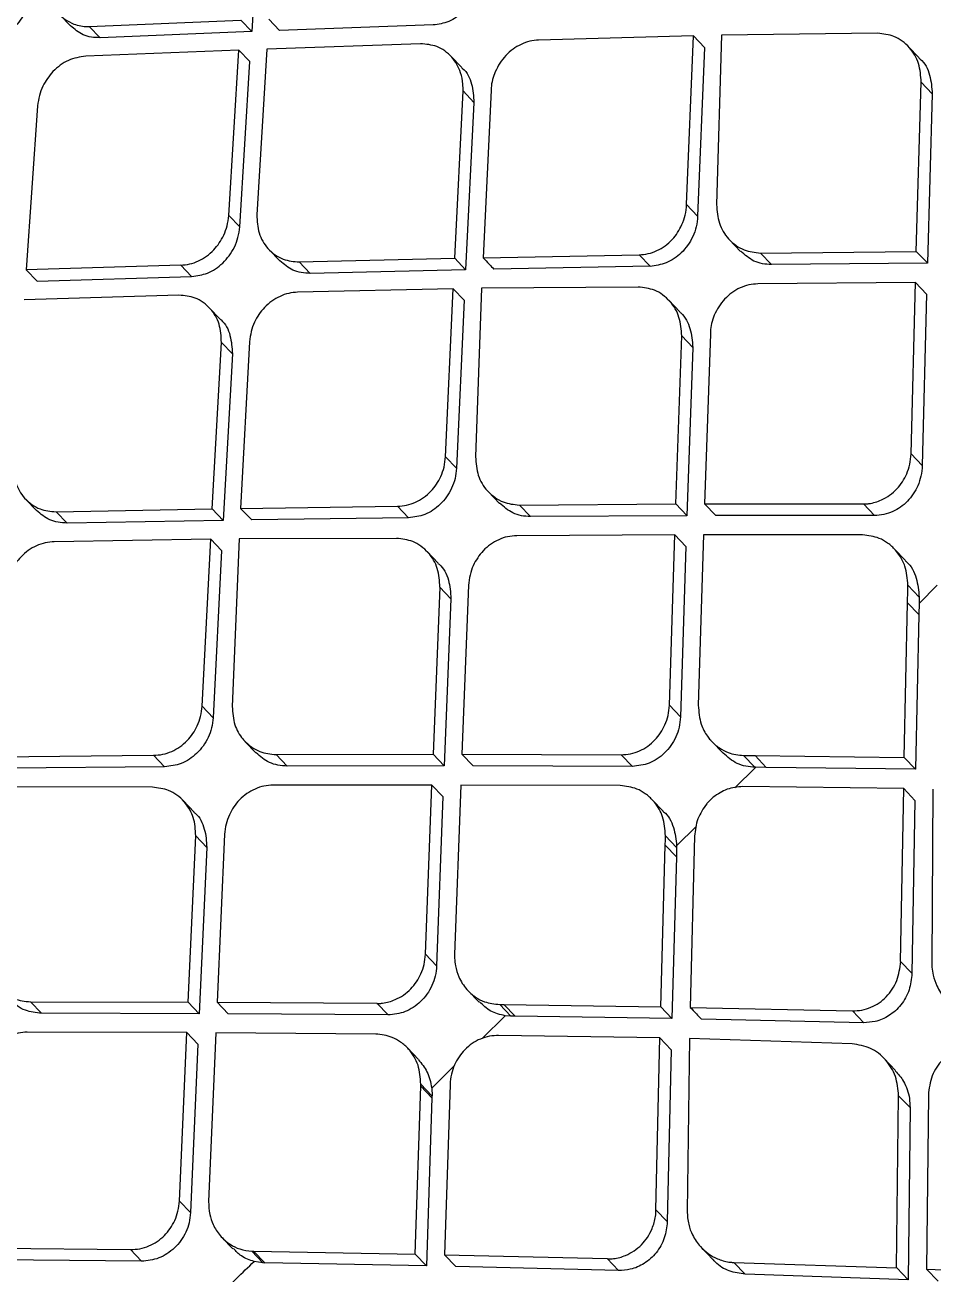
# Model space of a CAD drawing. Extents: x 832 to 912, y 781 to 934.
# Drawn here: x 900.823 to 901.753, y 810.072 to 811.352 of the extents above; entities that cross this region are included whole.
import ezdxf

# ---------------------------------------------------------------- set-up
doc = ezdxf.new("R2010")
doc.units = 0
doc.header["$MEASUREMENT"] = 0
doc.layers.add('1', color=4, linetype='Continuous')

# ---------------------------------------------------------------- blocks, each defined once
blk = doc.blocks.new('2026 SOVEREIGN HL')
at = {"layer": '1', "color": 3, "linetype": 'Continuous', "lineweight": 25}
for p, q in [((69.3369, 14.4176), (69.3259, 14.2507)), ((69.1291, 14.2681), (69.1402, 14.2565)), ((69.1595, 14.2561), (69.3148, 14.2624)), ((69.3148, 14.2624), (69.3259, 14.2507)), ((69.3433, 14.2635), (69.3544, 14.2518)), ((69.1595, 14.2561), (69.1706, 14.2445)), ((69.3259, 14.2507), (69.1706, 14.2445)), ((69.5118, 14.2575), (69.3544, 14.2518)), ((69.8074, 14.2471), (69.8021, 14.0735)), ((69.9672, 14.249), (69.8074, 14.2471)), ((69.4989, 14.2382), (69.3414, 14.2328)), ((69.7785, 14.2464), (69.6199, 14.242)), ((69.7715, 14.0735), (69.7785, 14.2464)), ((69.7785, 14.2464), (69.7898, 14.2346)), ((69.7898, 14.2346), (69.7828, 14.0617)), ((70.0097, 14.2237), (69.9984, 14.2356)), ((69.3128, 14.2317), (69.1559, 14.2256)), ((69.3024, 14.0624), (69.3128, 14.2317)), ((69.3239, 14.22), (69.3128, 14.2317)), ((69.3414, 14.2328), (69.3312, 14.0632)), ((69.5411, 14.2139), (69.5299, 14.2256)), ((69.3136, 14.0507), (69.3239, 14.22)), ((70.0068, 14.0257), (70.0118, 14.1989)), ((70.0118, 14.1989), (70.0232, 14.187)), ((69.5339, 14.0186), (69.5424, 14.1899)), ((69.5424, 14.1899), (69.5536, 14.1781)), ((69.5712, 14.1907), (69.5629, 14.0192)), ((70.0232, 14.187), (70.0182, 14.0137)), ((69.1066, 14.1748), (69.095, 14.0068)), ((69.5536, 14.1781), (69.5451, 14.0068)), ((69.7715, 14.0735), (69.7828, 14.0617)), ((69.3136, 14.0507), (69.3024, 14.0624)), ((69.8154, 14.0375), (69.8268, 14.0256)), ((69.3436, 14.0276), (69.3548, 14.0159)), ((69.3747, 14.0148), (69.5339, 14.0186)), ((69.5339, 14.0186), (69.5451, 14.0068)), ((69.5629, 14.0192), (69.7228, 14.0222)), ((69.7341, 14.0104), (69.7228, 14.0222)), ((69.8472, 14.024), (70.0068, 14.0257)), ((69.8472, 14.024), (69.8585, 14.0121)), ((70.0182, 14.0138), (70.0068, 14.0257)), ((69.2532, 14.0115), (69.095, 14.0068)), ((69.095, 14.0068), (69.1061, 13.9952)), ((69.2644, 13.9999), (69.2532, 14.0115)), ((69.3859, 14.0031), (69.3747, 14.0148)), ((69.5451, 14.0068), (69.3859, 14.0031)), ((69.7341, 14.0104), (69.5741, 14.0074)), ((70.0182, 14.0137), (69.8585, 14.0122)), ((69.1061, 13.9952), (69.2644, 13.9999)), ((70.0059, 13.9939), (69.8445, 13.9924)), ((70.0014, 13.8184), (70.0059, 13.9939)), ((70.006, 13.9939), (70.0174, 13.9819)), ((69.2514, 13.9808), (69.0929, 13.9762)), ((69.5324, 13.9874), (69.373, 13.9839)), ((69.5245, 13.8154), (69.5324, 13.9874)), ((69.5324, 13.9874), (69.5436, 13.9756)), ((69.5614, 13.988), (69.5553, 13.8153)), ((69.7219, 13.9891), (69.5614, 13.988)), ((70.0174, 13.9819), (70.0129, 13.8064)), ((69.2936, 13.9563), (69.2824, 13.968)), ((69.5436, 13.9756), (69.5358, 13.8036)), ((69.7645, 13.9639), (69.7532, 13.9757)), ((69.7958, 13.9411), (69.7899, 13.7671)), ((69.2855, 13.7619), (69.2949, 13.9324)), ((69.2949, 13.9324), (69.3061, 13.9206)), ((69.3238, 13.933), (69.3146, 13.7624)), ((69.7605, 13.767), (69.7665, 13.9391)), ((69.7665, 13.9391), (69.7778, 13.9273)), ((69.7778, 13.9273), (69.7718, 13.755)), ((69.3061, 13.9206), (69.2967, 13.7502)), ((69.5245, 13.8154), (69.5358, 13.8036)), ((70.0014, 13.8184), (70.0129, 13.8064)), ((69.5684, 13.7794), (69.5797, 13.7676)), ((69.0943, 13.7719), (69.1055, 13.7602)), ((69.1255, 13.7591), (69.2855, 13.762)), ((69.2855, 13.7619), (69.2967, 13.7502)), ((69.3146, 13.7624), (69.4753, 13.7646)), ((69.3146, 13.7624), (69.3259, 13.7507)), ((69.4753, 13.7646), (69.4866, 13.7528)), ((69.6002, 13.7659), (69.7605, 13.767)), ((69.6002, 13.7659), (69.6115, 13.7541)), ((69.7718, 13.7551), (69.7605, 13.767)), ((69.7899, 13.7671), (69.9526, 13.7672)), ((69.7899, 13.7671), (69.8013, 13.7551)), ((69.964, 13.7552), (69.9526, 13.7672)), ((69.1367, 13.7473), (69.1255, 13.759)), ((69.2967, 13.7502), (69.1367, 13.7473)), ((69.4866, 13.7528), (69.3259, 13.7507)), ((69.7718, 13.755), (69.6115, 13.7541)), ((69.964, 13.7552), (69.8013, 13.7551)), ((69.7594, 13.7353), (69.5974, 13.7345)), ((69.7538, 13.5609), (69.7594, 13.7353)), ((69.7594, 13.7353), (69.7708, 13.7234)), ((69.7889, 13.7354), (69.7835, 13.5608)), ((69.9518, 13.7353), (69.7889, 13.7354)), ((69.2839, 13.7309), (69.1237, 13.7283)), ((69.2751, 13.5599), (69.2839, 13.7309)), ((69.2839, 13.7309), (69.2951, 13.7192)), ((69.313, 13.7314), (69.306, 13.5597)), ((69.4743, 13.7317), (69.313, 13.7314)), ((69.7708, 13.7234), (69.7652, 13.549)), ((69.2951, 13.7192), (69.2864, 13.5481)), ((69.5169, 13.7064), (69.5056, 13.7183)), ((69.9957, 13.7091), (69.9842, 13.7211)), ((69.9983, 13.6838), (70.0098, 13.6717)), ((70.0096, 13.6652), (70.0281, 13.6839)), ((69.5187, 13.6818), (69.5118, 13.5107)), ((69.5301, 13.67), (69.5187, 13.6818)), ((69.5482, 13.6837), (69.5413, 13.5107)), ((69.5301, 13.67), (69.5231, 13.4988)), ((69.9945, 13.5075), (69.9979, 13.6659)), ((69.9979, 13.6659), (70.0093, 13.6539)), ((70.0096, 13.6652), (70.0094, 13.6539)), ((70.0093, 13.6539), (70.006, 13.4954)), ((69.2751, 13.5599), (69.2864, 13.5481)), ((69.7538, 13.5609), (69.7652, 13.549)), ((69.319, 13.5239), (69.3303, 13.5121)), ((69.7974, 13.5236), (69.8088, 13.5117)), ((69.064, 13.5082), (69.2254, 13.5096)), ((69.2254, 13.5096), (69.2367, 13.4978)), ((69.3509, 13.5103), (69.5118, 13.5107)), ((69.3509, 13.5103), (69.3622, 13.4985)), ((69.5118, 13.5107), (69.5231, 13.4988)), ((69.5413, 13.5107), (69.7045, 13.5102)), ((69.5413, 13.5107), (69.5527, 13.4988)), ((69.7045, 13.5102), (69.7159, 13.4983)), ((69.8299, 13.5094), (69.8414, 13.4974)), ((69.8416, 13.5093), (69.9945, 13.5075)), ((69.8416, 13.5093), (69.853, 13.4973)), ((69.9945, 13.5075), (70.006, 13.4955)), ((69.2367, 13.4978), (69.0752, 13.4964)), ((69.5231, 13.4988), (69.3622, 13.4985)), ((69.7159, 13.4983), (69.5527, 13.4988)), ((69.821, 13.4762), (69.8419, 13.4971)), ((69.853, 13.4973), (69.8419, 13.4974)), ((70.006, 13.4954), (69.853, 13.4973)), ((69.5105, 13.4792), (69.3479, 13.4791)), ((69.504, 13.3059), (69.5105, 13.4792)), ((69.5105, 13.4792), (69.5219, 13.4674)), ((69.5401, 13.4792), (69.5338, 13.3056)), ((69.7035, 13.4786), (69.5401, 13.4792)), ((69.2242, 13.4769), (69.0622, 13.4773)), ((69.5219, 13.4673), (69.5153, 13.294)), ((69.7987, 13.4666), (69.7922, 13.4601)), ((69.9939, 13.4755), (69.829, 13.4776)), ((69.9907, 13.2985), (69.9939, 13.4755)), ((69.9939, 13.4755), (70.0054, 13.4634)), ((70.0239, 13.475), (70.0226, 13.2972)), ((69.2669, 13.4515), (69.2556, 13.4633)), ((69.7474, 13.4524), (69.736, 13.4644)), ((70.0054, 13.4634), (70.0024, 13.2863)), ((69.2982, 13.4288), (69.2904, 13.2567)), ((69.7613, 13.4168), (69.7816, 13.437)), ((69.2607, 13.2568), (69.2686, 13.427)), ((69.2686, 13.427), (69.2799, 13.4152)), ((69.2799, 13.4152), (69.2721, 13.245)), ((69.745, 13.2521), (69.7496, 13.4177)), ((69.7496, 13.4177), (69.761, 13.4057)), ((69.7499, 13.4272), (69.7613, 13.4152)), ((69.7613, 13.4152), (69.761, 13.4057)), ((69.7613, 13.4167), (69.7613, 13.4152)), ((69.7797, 13.4269), (69.7751, 13.2515)), ((69.761, 13.4057), (69.7565, 13.24)), ((69.504, 13.3059), (69.5153, 13.294)), ((69.9907, 13.2985), (70.0023, 13.2864)), ((69.5475, 13.2687), (69.5588, 13.2567)), ((69.0992, 13.2572), (69.2607, 13.2568)), ((69.0992, 13.2572), (69.1105, 13.2454)), ((69.2607, 13.2568), (69.272, 13.245)), ((69.2904, 13.2567), (69.4542, 13.2557)), ((69.2904, 13.2567), (69.3018, 13.2448)), ((69.4656, 13.2437), (69.4542, 13.2557)), ((69.58, 13.2544), (69.5914, 13.2424)), ((69.5844, 13.2544), (69.745, 13.2521)), ((69.5958, 13.2424), (69.5844, 13.2543)), ((69.745, 13.2521), (69.7565, 13.24)), ((69.7751, 13.2515), (69.9413, 13.248)), ((69.2721, 13.245), (69.1105, 13.2454)), ((69.4656, 13.2437), (69.3018, 13.2448)), ((69.5619, 13.2196), (69.5855, 13.2429)), ((69.5914, 13.2424), (69.5856, 13.2429)), ((69.5958, 13.2424), (69.5914, 13.2424)), ((69.7565, 13.24), (69.5958, 13.2424)), ((69.9529, 13.2358), (69.7866, 13.2394)), ((69.9413, 13.248), (69.9529, 13.2358)), ((69.2593, 13.2256), (69.096, 13.2261)), ((69.2519, 13.0532), (69.2593, 13.2256)), ((69.2593, 13.2256), (69.2707, 13.2137)), ((69.289, 13.2254), (69.2818, 13.0528)), ((69.453, 13.2242), (69.289, 13.2254)), ((69.2707, 13.2137), (69.2632, 13.0413)), ((69.7442, 13.2202), (69.5789, 13.2228)), ((69.7401, 13.0443), (69.7442, 13.2202)), ((69.7442, 13.2202), (69.7557, 13.2081)), ((69.7743, 13.2196), (69.772, 13.0429)), ((69.9412, 13.2141), (69.7743, 13.2196)), ((69.4969, 13.198), (69.4855, 13.21)), ((69.7557, 13.2081), (69.7517, 13.0321)), ((69.9856, 13.1869), (69.974, 13.199)), ((69.5103, 13.1689), (69.5334, 13.1916)), ((69.4992, 13.1729), (69.5106, 13.161)), ((69.5291, 13.1726), (69.5236, 12.9982)), ((69.4934, 12.9988), (69.4991, 13.1707)), ((69.4991, 13.1707), (69.5106, 13.1587)), ((69.5103, 13.1689), (69.5107, 13.161)), ((69.5106, 13.161), (69.5106, 13.1587)), ((69.9866, 12.9847), (69.9887, 13.161)), ((69.9887, 13.161), (70.0004, 13.1488)), ((70.0192, 13.1617), (70.0173, 12.9835)), ((69.5106, 13.1587), (69.5049, 12.9868)), ((70.0004, 13.1488), (69.9984, 12.9724)), ((69.2519, 13.0532), (69.2632, 13.0413)), ((69.7401, 13.0443), (69.7517, 13.0322)), ((69.2953, 13.016), (69.3067, 13.0041)), ((69.7866, 13.0055), (69.7982, 12.9934)), ((69.0372, 13.0052), (69.2017, 13.0034)), ((69.213, 12.9915), (69.0485, 12.9933)), ((69.2017, 13.0034), (69.213, 12.9915)), ((69.326, 13.0018), (69.3279, 13.0017)), ((69.326, 13.0018), (69.3374, 12.9898)), ((69.3279, 13.0017), (69.4934, 12.9988)), ((69.3393, 12.9898), (69.3279, 13.0017)), ((69.4934, 12.9988), (69.5049, 12.9868)), ((69.5236, 12.9982), (69.6902, 12.9942)), ((69.5236, 12.9982), (69.5351, 12.9861)), ((69.6902, 12.9942), (69.7018, 12.982)), ((69.3374, 12.9898), (69.3283, 12.9912)), ((69.3393, 12.9897), (69.3374, 12.9898)), ((69.5049, 12.9868), (69.3393, 12.9898)), ((69.7018, 12.982), (69.5351, 12.9861)), ((69.82, 12.9904), (69.9867, 12.9847)), ((69.82, 12.9904), (69.8316, 12.9782)), ((69.9984, 12.9724), (69.9867, 12.9847)), ((70.0173, 12.9835), (70.1869, 12.9764)), ((70.0173, 12.9835), (70.0291, 12.9712)), ((69.9984, 12.9724), (69.8316, 12.9782))]:
    blk.add_line(p, q, dxfattribs=at)
at = {"layer": '1', "color": 3, "linetype": 'Continuous', "lineweight": 25, "flags": 128}
blk.add_lwpolyline([(69.7496, 13.4177), (69.7497, 13.423), (69.7498, 13.4272)], dxfattribs=at)
at = {"layer": '1', "color": 3, "linetype": 'Continuous', "lineweight": 25}
for points, knots in [([(69.641, 17.6616), (69.4833, 17.5178), (69.1657, 17.2279), (68.7018, 16.8035), (68.2618, 16.4006), (67.8608, 16.0334), (67.4617, 15.6678), (67.0552, 15.2956), (66.6322, 14.9086), (66.2807, 14.5874), (65.9979, 14.3293), (65.7814, 14.1317), (65.5638, 13.9332), (65.334, 13.7237), (65.0805, 13.4927), (64.7963, 13.2339), (64.4693, 12.9363), (64.0973, 12.5978), (63.6781, 12.2164), (63.2219, 11.801), (62.7439, 11.3655), (62.4182, 11.0681), (62.2568, 10.9207)], [0, 0, 0, 0, 0.064054, 0.129032, 0.188708, 0.243101, 0.2922, 0.351151, 0.408466, 0.464244, 0.494021, 0.523341, 0.552204, 0.582375, 0.616658, 0.65509, 0.697674, 0.749316, 0.805991, 0.867686, 0.93442, 1, 1, 1, 1]), ([(66.0174, 14.2119), (66.4587, 14.6174), (67.1373, 15.2408), (68.348, 16.3776), (69.1193, 17.1068), (69.6565, 17.6146)], [0, 0, 0, 0, 0.360926, 0.55487, 1, 1, 1, 1]), ([(69.1175, 14.3025), (69.1177, 14.2962), (69.1183, 14.2837), (69.126, 14.2706), (69.1351, 14.2626), (69.1447, 14.2576), (69.1538, 14.2556), (69.159, 14.2561), (69.1595, 14.2561)], [0, 0, 0, 0, 0.249676, 0.498582, 0.627874, 0.773813, 0.975893, 1, 1, 1, 1]), ([(69.5605, 14.3088), (69.5601, 14.3051), (69.5593, 14.298), (69.5554, 14.2878), (69.55, 14.2788), (69.5413, 14.2689), (69.5284, 14.2599), (69.5172, 14.2583), (69.5118, 14.2575)], [0, 0, 0, 0, 0.142651, 0.280023, 0.412244, 0.539465, 0.778479, 1, 1, 1, 1]), ([(69.0987, 14.29), (69.0983, 14.2864), (69.0973, 14.2793), (69.0932, 14.2693), (69.0876, 14.2603), (69.0788, 14.2506), (69.0659, 14.2418), (69.0548, 14.2401), (69.0495, 14.2393)], [0, 0, 0, 0, 0.143055, 0.280821, 0.41341, 0.54088, 0.779836, 1, 1, 1, 1]), ([(69.1706, 14.2445), (69.1676, 14.2446), (69.1616, 14.2447), (69.1507, 14.2478), (69.1444, 14.2532), (69.1403, 14.2567)], [0, 0, 0, 0, 0.2640548, 0.5237637, 1, 1, 1, 1]), ([(70.0118, 14.1989), (70.0114, 14.2054), (70.0104, 14.2185), (70.002, 14.2326), (69.9926, 14.2412), (69.9819, 14.2474), (69.9729, 14.2484), (69.9672, 14.249)], [0, 0, 0, 0, 0.249153, 0.498885, 0.637674, 0.767488, 1, 1, 1, 1]), ([(69.5424, 14.1899), (69.5424, 14.1922), (69.5425, 14.1987), (69.5399, 14.2111), (69.5332, 14.223), (69.524, 14.2311), (69.5135, 14.237), (69.5047, 14.2378), (69.4989, 14.2382)], [0, 0, 0, 0, 0.092751, 0.250094, 0.49935, 0.636442, 0.765662, 1, 1, 1, 1]), ([(69.6199, 14.242), (69.6168, 14.2418), (69.6108, 14.2412), (69.6018, 14.2379), (69.5935, 14.233), (69.5836, 14.2242), (69.575, 14.2107), (69.5714, 14.198), (69.5712, 14.1915), (69.5712, 14.1907)], [0, 0, 0, 0, 0.124116, 0.24893, 0.374715, 0.501599, 0.750748, 0.968856, 1, 1, 1, 1]), ([(69.1559, 14.2256), (69.1498, 14.2246), (69.1407, 14.2232), (69.1296, 14.2165), (69.1201, 14.2082), (69.1127, 14.1974), (69.108, 14.1851), (69.1071, 14.1783), (69.1066, 14.1748)], [0, 0, 0, 0, 0.247184, 0.373124, 0.500367, 0.730924, 0.860723, 1, 1, 1, 1]), ([(70.0095, 14.2235), (70.01, 14.2232), (70.0154, 14.2192), (70.0216, 14.2064), (70.0227, 14.1934), (70.0232, 14.187)], [0, 0, 0, 0, 0.0435382, 0.5225656, 1, 1, 1, 1]), ([(69.5409, 14.2137), (69.5413, 14.2134), (69.5465, 14.2097), (69.5523, 14.1972), (69.5532, 14.1845), (69.5536, 14.1781)], [0, 0, 0, 0, 0.035343, 0.518, 1, 1, 1, 1]), ([(69.7228, 14.0222), (69.7259, 14.0224), (69.7321, 14.0229), (69.7412, 14.0262), (69.7496, 14.0311), (69.759, 14.0394), (69.7661, 14.0504), (69.7705, 14.0629), (69.7712, 14.0699), (69.7715, 14.0735)], [0, 0, 0, 0, 0.125919, 0.251187, 0.376198, 0.501379, 0.731001, 0.860631, 1, 1, 1, 1]), ([(69.8021, 14.0735), (69.8026, 14.0671), (69.8036, 14.0541), (69.8122, 14.04), (69.8217, 14.0316), (69.8325, 14.0255), (69.8414, 14.0246), (69.8472, 14.024)], [0, 0, 0, 0, 0.248943, 0.498669, 0.639149, 0.769589, 1, 1, 1, 1]), ([(69.2532, 14.0115), (69.2563, 14.0118), (69.2624, 14.0124), (69.2714, 14.0156), (69.2798, 14.0205), (69.2893, 14.0288), (69.2966, 14.0396), (69.3012, 14.0519), (69.302, 14.0588), (69.3024, 14.0624)], [0, 0, 0, 0, 0.125597, 0.2508, 0.375891, 0.501162, 0.730513, 0.860302, 1, 1, 1, 1]), ([(69.3312, 14.0632), (69.3315, 14.0568), (69.3321, 14.044), (69.3403, 14.0302), (69.3496, 14.022), (69.3601, 14.0161), (69.369, 14.0153), (69.3747, 14.0148)], [0, 0, 0, 0, 0.249124, 0.498658, 0.63832, 0.768512, 1, 1, 1, 1]), ([(69.7828, 14.0617), (69.7825, 14.058), (69.7818, 14.0509), (69.7781, 14.0408), (69.7729, 14.0317), (69.7643, 14.0218), (69.7513, 14.0126), (69.7397, 14.0111), (69.7341, 14.0103)], [0, 0, 0, 0, 0.140292, 0.27579, 0.40676, 0.533366, 0.773543, 1, 1, 1, 1]), ([(69.2644, 13.9999), (69.2699, 14.0006), (69.2813, 14.0023), (69.2944, 14.0113), (69.3031, 14.0211), (69.3085, 14.03), (69.3123, 14.0401), (69.3132, 14.0471), (69.3136, 14.0507)], [0, 0, 0, 0, 0.225376, 0.465702, 0.592585, 0.723861, 0.859597, 1, 1, 1, 1]), ([(69.5629, 14.0192), (69.565, 14.017), (69.5687, 14.0131), (69.5725, 14.0091), (69.5741, 14.0074)], [0, 0, 0, 0, 0.559997, 1, 1, 1, 1]), ([(69.8585, 14.0121), (69.8554, 14.0123), (69.8492, 14.0126), (69.8378, 14.0162), (69.8312, 14.022), (69.8269, 14.0258)], [0, 0, 0, 0, 0.262172, 0.52176, 1, 1, 1, 1]), ([(69.3859, 14.0031), (69.3828, 14.0032), (69.3766, 14.0035), (69.3655, 14.0068), (69.3591, 14.0125), (69.3549, 14.0161)], [0, 0, 0, 0, 0.264866, 0.5269217, 1, 1, 1, 1]), ([(69.8445, 13.9924), (69.8414, 13.9922), (69.8352, 13.9917), (69.8261, 13.9885), (69.8177, 13.9836), (69.8078, 13.9749), (69.7993, 13.9612), (69.7958, 13.9484), (69.7958, 13.9419), (69.7958, 13.9411)], [0, 0, 0, 0, 0.125411, 0.250578, 0.375956, 0.501869, 0.750944, 0.971891, 1, 1, 1, 1]), ([(69.2949, 13.9324), (69.2946, 13.9388), (69.2939, 13.9516), (69.2857, 13.9654), (69.2765, 13.9736), (69.266, 13.9795), (69.2571, 13.9803), (69.2514, 13.9808)], [0, 0, 0, 0, 0.249169, 0.498682, 0.637198, 0.767006, 1, 1, 1, 1]), ([(69.373, 13.9839), (69.3699, 13.9836), (69.3638, 13.9831), (69.3548, 13.9799), (69.3464, 13.975), (69.3368, 13.9667), (69.3295, 13.9557), (69.325, 13.9434), (69.3242, 13.9366), (69.3238, 13.933)], [0, 0, 0, 0, 0.124858, 0.249833, 0.375216, 0.501291, 0.733352, 0.862407, 1, 1, 1, 1]), ([(69.7665, 13.9391), (69.766, 13.9456), (69.7651, 13.9586), (69.7567, 13.9728), (69.7473, 13.9813), (69.7366, 13.9875), (69.7277, 13.9885), (69.7219, 13.9891)], [0, 0, 0, 0, 0.249003, 0.498715, 0.638392, 0.768571, 1, 1, 1, 1]), ([(69.2935, 13.9561), (69.2938, 13.9559), (69.299, 13.9522), (69.3049, 13.9397), (69.3057, 13.927), (69.3061, 13.9206)], [0, 0, 0, 0, 0.033868, 0.517545, 1, 1, 1, 1]), ([(69.7644, 13.9637), (69.7648, 13.9634), (69.7697, 13.959), (69.7763, 13.9468), (69.7773, 13.9338), (69.7778, 13.9273)], [0, 0, 0, 0, 0.042678, 0.516403, 1, 1, 1, 1]), ([(69.4753, 13.7646), (69.4784, 13.7649), (69.4847, 13.7653), (69.4938, 13.7685), (69.5022, 13.7733), (69.5118, 13.7816), (69.519, 13.7926), (69.5234, 13.805), (69.5242, 13.8119), (69.5245, 13.8154)], [0, 0, 0, 0, 0.12664, 0.252178, 0.376998, 0.501437, 0.732721, 0.861893, 1, 1, 1, 1]), ([(69.5553, 13.8153), (69.5557, 13.8089), (69.5567, 13.7959), (69.5652, 13.7819), (69.5748, 13.7735), (69.5855, 13.7674), (69.5945, 13.7665), (69.6002, 13.7659)], [0, 0, 0, 0, 0.248841, 0.49856, 0.640138, 0.770948, 1, 1, 1, 1]), ([(69.9526, 13.7672), (69.9528, 13.7671), (69.9535, 13.7671), (69.9554, 13.7671), (69.9614, 13.7676), (69.9701, 13.7702), (69.9797, 13.7757), (69.9893, 13.7841), (69.9964, 13.7952), (70.0006, 13.8078), (70.0012, 13.8148), (70.0014, 13.8184)], [0, 0, 0, 0, 0.009833, 0.025591, 0.075784, 0.251612, 0.376067, 0.502014, 0.733156, 0.862123, 1, 1, 1, 1]), ([(69.082, 13.8075), (69.0823, 13.8011), (69.0828, 13.7883), (69.0911, 13.7745), (69.1004, 13.7662), (69.111, 13.7604), (69.1198, 13.7596), (69.1255, 13.759)], [0, 0, 0, 0, 0.249055, 0.498605, 0.639811, 0.770556, 1, 1, 1, 1]), ([(69.5358, 13.8036), (69.5354, 13.8001), (69.5347, 13.7931), (69.531, 13.7831), (69.5258, 13.7741), (69.5172, 13.7642), (69.504, 13.755), (69.4923, 13.7535), (69.4866, 13.7528)], [0, 0, 0, 0, 0.138385, 0.272583, 0.402716, 0.529095, 0.770342, 1, 1, 1, 1]), ([(70.0129, 13.8064), (70.0126, 13.8027), (70.012, 13.7957), (70.0077, 13.7828), (69.9986, 13.769), (69.9855, 13.7598), (69.9736, 13.7558), (69.9673, 13.7554), (69.964, 13.7552)], [0, 0, 0, 0, 0.139098, 0.270952, 0.512788, 0.746562, 0.871229, 1, 1, 1, 1]), ([(69.6115, 13.7541), (69.6084, 13.7542), (69.6022, 13.7546), (69.5908, 13.7582), (69.5842, 13.764), (69.5799, 13.7678)], [0, 0, 0, 0, 0.261659, 0.521555, 1, 1, 1, 1]), ([(69.1367, 13.7473), (69.1305, 13.7479), (69.1186, 13.7489), (69.1098, 13.7567), (69.1056, 13.7604)], [0, 0, 0, 0, 0.520544, 1, 1, 1, 1]), ([(69.9983, 13.6838), (69.9977, 13.6904), (69.9969, 13.7013), (69.9909, 13.7129), (69.9848, 13.7209), (69.9779, 13.7271), (69.9668, 13.7335), (69.9576, 13.7346), (69.9518, 13.7353)], [0, 0, 0, 0, 0.248316, 0.407173, 0.498914, 0.640842, 0.771711, 1, 1, 1, 1]), ([(69.1237, 13.7283), (69.1206, 13.728), (69.1144, 13.7275), (69.1053, 13.7244), (69.0969, 13.7196), (69.0872, 13.7113), (69.0798, 13.7005), (69.0752, 13.6882), (69.0744, 13.6814), (69.074, 13.6779)], [0, 0, 0, 0, 0.125738, 0.251025, 0.376149, 0.50135, 0.735163, 0.863778, 1, 1, 1, 1]), ([(69.5187, 13.6818), (69.5183, 13.6883), (69.5175, 13.7013), (69.5091, 13.7154), (69.4996, 13.7239), (69.4889, 13.7301), (69.48, 13.7311), (69.4743, 13.7317)], [0, 0, 0, 0, 0.248879, 0.498599, 0.639383, 0.769956, 1, 1, 1, 1]), ([(69.5974, 13.7345), (69.5943, 13.7343), (69.588, 13.7338), (69.5789, 13.7307), (69.5704, 13.7259), (69.5608, 13.7175), (69.5536, 13.7065), (69.5492, 13.6941), (69.5485, 13.6872), (69.5482, 13.6837)], [0, 0, 0, 0, 0.126023, 0.251351, 0.376398, 0.501583, 0.734749, 0.863391, 1, 1, 1, 1]), ([(69.5167, 13.7062), (69.5171, 13.7059), (69.5225, 13.702), (69.5286, 13.6893), (69.5296, 13.6764), (69.5301, 13.67)], [0, 0, 0, 0, 0.038416, 0.520514, 1, 1, 1, 1]), ([(69.9955, 13.7089), (69.9959, 13.7085), (70.0015, 13.7044), (70.0079, 13.6913), (70.0091, 13.6783), (70.0098, 13.6717)], [0, 0, 0, 0, 0.043704, 0.52383, 1, 1, 1, 1]), ([(69.9979, 13.6659), (69.9979, 13.6693), (69.9981, 13.6752), (69.9982, 13.6812), (69.9983, 13.6838)], [0, 0, 0, 0, 0.560014, 1, 1, 1, 1]), ([(70.0098, 13.6717), (70.0097, 13.6705), (70.0097, 13.6684), (70.0096, 13.6662), (70.0096, 13.6653)], [0, 0, 0, 0, 0.559988, 1, 1, 1, 1]), ([(69.2254, 13.5096), (69.2286, 13.5098), (69.2349, 13.5102), (69.244, 13.5134), (69.2525, 13.5181), (69.2622, 13.5263), (69.2695, 13.5372), (69.274, 13.5496), (69.2747, 13.5564), (69.2751, 13.5599)], [0, 0, 0, 0, 0.12739, 0.25319, 0.377776, 0.501512, 0.734313, 0.863091, 1, 1, 1, 1]), ([(69.306, 13.5597), (69.3064, 13.5532), (69.3072, 13.541), (69.3137, 13.53), (69.3199, 13.5227), (69.3255, 13.5179), (69.3363, 13.5119), (69.3452, 13.5109), (69.3509, 13.5103)], [0, 0, 0, 0, 0.248672, 0.47119, 0.498755, 0.641601, 0.772824, 1, 1, 1, 1]), ([(69.7045, 13.5102), (69.7077, 13.5104), (69.7141, 13.5108), (69.7233, 13.5139), (69.7318, 13.5187), (69.7415, 13.527), (69.7487, 13.538), (69.7529, 13.5505), (69.7535, 13.5574), (69.7538, 13.5609)], [0, 0, 0, 0, 0.127686, 0.25355, 0.378059, 0.501745, 0.734215, 0.862955, 1, 1, 1, 1]), ([(69.7835, 13.5608), (69.784, 13.5542), (69.7849, 13.5427), (69.791, 13.5314), (69.7949, 13.5264), (69.7987, 13.5221), (69.8044, 13.5171), (69.8157, 13.511), (69.8245, 13.51), (69.8299, 13.5094)], [0, 0, 0, 0, 0.248614, 0.428761, 0.491475, 0.498545, 0.654394, 0.789953, 1, 1, 1, 1]), ([(69.2864, 13.5481), (69.286, 13.5446), (69.2852, 13.5377), (69.2816, 13.5279), (69.2764, 13.519), (69.2677, 13.5091), (69.2543, 13.5), (69.2425, 13.4985), (69.2367, 13.4978)], [0, 0, 0, 0, 0.136531, 0.269367, 0.398694, 0.524783, 0.767127, 1, 1, 1, 1]), ([(69.7653, 13.549), (69.7649, 13.5454), (69.7643, 13.5384), (69.7608, 13.5284), (69.7557, 13.5195), (69.7492, 13.5119), (69.7416, 13.5058), (69.7307, 13.4999), (69.7218, 13.4989), (69.7159, 13.4983)], [0, 0, 0, 0, 0.136816, 0.269637, 0.398712, 0.524443, 0.647138, 0.767212, 1, 1, 1, 1]), ([(69.3622, 13.4985), (69.3559, 13.4991), (69.3437, 13.5004), (69.3348, 13.5084), (69.3305, 13.5122)], [0, 0, 0, 0, 0.518985, 1, 1, 1, 1]), ([(69.8418, 13.4974), (69.8386, 13.4976), (69.8322, 13.498), (69.8204, 13.5018), (69.8135, 13.5079), (69.809, 13.5119)], [0, 0, 0, 0, 0.260324, 0.520332, 1, 1, 1, 1]), ([(69.8299, 13.5094), (69.8321, 13.5094), (69.836, 13.5093), (69.8399, 13.5093), (69.8416, 13.5093)], [0, 0, 0, 0, 0.560024, 1, 1, 1, 1]), ([(69.3479, 13.4791), (69.3447, 13.4789), (69.3385, 13.4785), (69.3293, 13.4754), (69.3208, 13.4706), (69.311, 13.4624), (69.3037, 13.4514), (69.2993, 13.439), (69.2986, 13.4323), (69.2982, 13.4288)], [0, 0, 0, 0, 0.126739, 0.252326, 0.377158, 0.501632, 0.736141, 0.864443, 1, 1, 1, 1]), ([(69.2686, 13.427), (69.2683, 13.4335), (69.2675, 13.4457), (69.2612, 13.4567), (69.2551, 13.4641), (69.2496, 13.469), (69.2389, 13.4752), (69.2299, 13.4762), (69.2242, 13.4769)], [0, 0, 0, 0, 0.248726, 0.468589, 0.498822, 0.640817, 0.771758, 1, 1, 1, 1]), ([(69.7499, 13.4272), (69.7493, 13.4338), (69.7484, 13.4464), (69.7417, 13.4577), (69.7353, 13.4653), (69.7296, 13.4704), (69.7185, 13.4768), (69.7093, 13.4779), (69.7035, 13.4786)], [0, 0, 0, 0, 0.24838, 0.471489, 0.498556, 0.641523, 0.772796, 1, 1, 1, 1]), ([(69.829, 13.4776), (69.8236, 13.4771), (69.8127, 13.4762), (69.8034, 13.4698), (69.7988, 13.4667)], [0, 0, 0, 0, 0.50529, 1, 1, 1, 1]), ([(69.7921, 13.46), (69.7886, 13.455), (69.7817, 13.4449), (69.7803, 13.4329), (69.7797, 13.4269)], [0, 0, 0, 0, 0.49723, 1, 1, 1, 1]), ([(69.2667, 13.4513), (69.2671, 13.451), (69.2725, 13.447), (69.2786, 13.4343), (69.2795, 13.4216), (69.2799, 13.4152)], [0, 0, 0, 0, 0.044998, 0.524102, 1, 1, 1, 1]), ([(69.7473, 13.4523), (69.7475, 13.4521), (69.7528, 13.4484), (69.7591, 13.4359), (69.7606, 13.4232), (69.7613, 13.4168)], [0, 0, 0, 0, 0.020244, 0.512102, 1, 1, 1, 1]), ([(70.7398, 13.4234), (70.5992, 13.2137), (70.3179, 12.7942), (69.8467, 12.2), (69.3413, 11.6351), (68.7988, 11.1052), (68.2213, 10.6135), (67.6123, 10.1617), (66.9773, 9.7465), (66.5338, 9.504), (66.312, 9.3828)], [0, 0, 0, 0, 0.1250008, 0.2500011, 0.3750032, 0.4999972, 0.6249912, 0.7499939, 0.8749964, 1, 1, 1, 1]), ([(69.0543, 13.3065), (69.0547, 13.3001), (69.0556, 13.2872), (69.0642, 13.2732), (69.0738, 13.2647), (69.0846, 13.2588), (69.0936, 13.2578), (69.0992, 13.2572)], [0, 0, 0, 0, 0.248735, 0.498527, 0.643012, 0.774834, 1, 1, 1, 1]), ([(69.4542, 13.2556), (69.4545, 13.2556), (69.4551, 13.2555), (69.4571, 13.2555), (69.4631, 13.256), (69.4718, 13.2585), (69.4815, 13.2638), (69.4913, 13.2721), (69.4987, 13.2831), (69.503, 13.2955), (69.5036, 13.3024), (69.504, 13.3059)], [0, 0, 0, 0, 0.009865, 0.025675, 0.07596, 0.251518, 0.376469, 0.502055, 0.735579, 0.863927, 1, 1, 1, 1]), ([(69.5338, 13.3056), (69.5338, 13.3052), (69.5337, 13.3039), (69.5338, 13.3), (69.5347, 13.2926), (69.5381, 13.2814), (69.5451, 13.2703), (69.5546, 13.262), (69.5659, 13.2559), (69.5747, 13.255), (69.58, 13.2544)], [0, 0, 0, 0, 0.017675, 0.048132, 0.14744, 0.29777, 0.498954, 0.657544, 0.793954, 1, 1, 1, 1]), ([(69.5154, 13.294), (69.515, 13.2905), (69.5144, 13.2836), (69.5109, 13.2737), (69.5058, 13.2648), (69.4992, 13.2573), (69.4916, 13.2512), (69.4806, 13.2453), (69.4716, 13.2443), (69.4656, 13.2437)], [0, 0, 0, 0, 0.135261, 0.266985, 0.395436, 0.520949, 0.643898, 0.764646, 1, 1, 1, 1]), ([(69.9413, 13.248), (69.9445, 13.2481), (69.951, 13.2483), (69.9603, 13.2513), (69.9689, 13.2559), (69.9763, 13.2622), (69.9825, 13.27), (69.9888, 13.2818), (69.99, 13.2918), (69.9908, 13.2985)], [0, 0, 0, 0, 0.128072, 0.253456, 0.376784, 0.498717, 0.620998, 0.747982, 1, 1, 1, 1]), ([(70.0226, 13.2972), (70.0226, 13.2957), (70.0228, 13.2915), (70.0241, 13.2833), (70.0279, 13.2721), (70.0349, 13.2615), (70.0441, 13.2533), (70.0539, 13.2476), (70.0629, 13.2451), (70.0689, 13.2443), (70.0705, 13.2445), (70.0707, 13.2445)], [0, 0, 0, 0, 0.054746, 0.156668, 0.305625, 0.501439, 0.634025, 0.776802, 0.933315, 0.991559, 1, 1, 1, 1]), ([(70.0024, 13.2863), (70.0018, 13.2806), (70.0005, 13.2691), (69.9919, 13.2537), (69.9795, 13.2424), (69.9658, 13.2365), (69.9568, 13.236), (69.9529, 13.2358)], [0, 0, 0, 0, 0.218706, 0.437833, 0.646303, 0.845573, 1, 1, 1, 1]), ([(69.1105, 13.2454), (69.1049, 13.246), (69.096, 13.247), (69.0854, 13.2526), (69.0809, 13.257), (69.0786, 13.2591)], [0, 0, 0, 0, 0.463967, 0.736019, 1, 1, 1, 1]), ([(69.5856, 13.2429), (69.5804, 13.2441), (69.5702, 13.2464), (69.5629, 13.2537), (69.5593, 13.2573)], [0, 0, 0, 0, 0.509398, 1, 1, 1, 1]), ([(69.58, 13.2544), (69.5808, 13.2544), (69.5823, 13.2544), (69.5837, 13.2544), (69.5843, 13.2543)], [0, 0, 0, 0, 0.560387, 1, 1, 1, 1]), ([(69.7751, 13.2515), (69.7772, 13.2493), (69.7811, 13.2453), (69.7849, 13.2412), (69.7866, 13.2395)], [0, 0, 0, 0, 0.560033, 1, 1, 1, 1]), ([(71.4977, 13.2304), (71.3728, 13.0345), (71.1231, 12.6428), (70.7096, 12.0815), (70.2695, 11.5426), (69.8013, 11.0304), (69.3045, 10.5492), (68.7798, 10.0988), (68.2276, 9.679), (67.6507, 9.2899), (67.0541, 8.9285), (66.6412, 8.7147), (66.4347, 8.6078)], [0, 0, 0, 0, 0.100345, 0.20059, 0.300906, 0.400756, 0.500092, 0.599382, 0.699069, 0.799349, 0.899659, 1, 1, 1, 1]), ([(69.096, 13.2261), (69.0929, 13.2259), (69.0865, 13.2255), (69.0773, 13.2225), (69.0688, 13.2178), (69.0589, 13.2097), (69.0515, 13.1988), (69.047, 13.1865), (69.0462, 13.1797), (69.0459, 13.1763)], [0, 0, 0, 0, 0.127473, 0.253292, 0.377834, 0.501551, 0.737421, 0.865412, 1, 1, 1, 1]), ([(69.4992, 13.1729), (69.4987, 13.1795), (69.4978, 13.1928), (69.4889, 13.2072), (69.479, 13.216), (69.468, 13.2224), (69.4588, 13.2235), (69.453, 13.2242)], [0, 0, 0, 0, 0.248435, 0.498333, 0.64241, 0.7741, 1, 1, 1, 1]), ([(71.5122, 13.221), (71.5035, 13.2073), (71.4807, 13.1713), (71.4393, 13.1058), (71.3912, 13.0297), (71.3437, 12.9553), (71.3026, 12.892), (71.2631, 12.8324), (71.2227, 12.7724), (71.149, 12.6639), (71.042, 12.5107), (70.8633, 12.2638), (70.6395, 11.9711), (70.3496, 11.6171), (70.0306, 11.2549), (69.6793, 10.8891), (69.2812, 10.5095), (68.8279, 10.119), (68.3151, 9.7236), (67.8394, 9.3953), (67.4115, 9.1254), (67.1357, 8.9636), (66.9539, 8.8617), (66.8689, 8.8148), (66.7831, 8.7684), (66.6996, 8.724), (66.6137, 8.679), (66.5288, 8.636), (66.4699, 8.6061), (66.4426, 8.5923)], [0, 0, 0, 0, 0.007015, 0.018363, 0.033423, 0.04585, 0.056436, 0.065972, 0.076734, 0.087612, 0.122549, 0.157338, 0.219068, 0.281467, 0.354683, 0.427219, 0.500115, 0.591822, 0.685047, 0.779145, 0.840884, 0.903128, 0.916964, 0.930722, 0.945004, 0.958992, 0.971501, 0.986828, 1, 1, 1, 1]), ([(69.5789, 13.2228), (69.5758, 13.2226), (69.5695, 13.2223), (69.5602, 13.2194), (69.5516, 13.2147), (69.5418, 13.2065), (69.5344, 13.1955), (69.5301, 13.1829), (69.5295, 13.1761), (69.5291, 13.1726)], [0, 0, 0, 0, 0.125754, 0.250592, 0.375059, 0.499463, 0.735717, 0.86435, 1, 1, 1, 1]), ([(69.9887, 13.161), (69.9881, 13.1677), (69.9868, 13.1813), (69.9761, 13.1984), (69.9605, 13.211), (69.9476, 13.2131), (69.9412, 13.2141)], [0, 0, 0, 0, 0.250383, 0.502066, 0.753012, 1, 1, 1, 1]), ([(70.0688, 13.2122), (70.0655, 13.2121), (70.059, 13.2119), (70.0497, 13.209), (70.0411, 13.2044), (70.0336, 13.1981), (70.0274, 13.1903), (70.0211, 13.1785), (70.0199, 13.1684), (70.0192, 13.1617)], [0, 0, 0, 0, 0.127436, 0.25254, 0.37593, 0.498467, 0.621002, 0.747766, 1, 1, 1, 1]), ([(69.4967, 13.1978), (69.5, 13.1939), (69.507, 13.1857), (69.5092, 13.1748), (69.5103, 13.1689)], [0, 0, 0, 0, 0.468641, 1, 1, 1, 1]), ([(69.9853, 13.1865), (69.9883, 13.1831), (69.9954, 13.1751), (69.9999, 13.1613), (70.0003, 13.1519), (70.0004, 13.1488)], [0, 0, 0, 0, 0.334171, 0.777659, 1, 1, 1, 1]), ([(69.4991, 13.1707), (69.4992, 13.1711), (69.4992, 13.1718), (69.4992, 13.1726), (69.4992, 13.1729)], [0, 0, 0, 0, 0.5605419, 1, 1, 1, 1]), ([(72.0759, 13.081), (71.9407, 12.8673), (71.6702, 12.4398), (71.2248, 11.8251), (70.749, 11.236), (70.2414, 10.6776), (69.7037, 10.1509), (69.1327, 9.6593), (68.5309, 9.2014), (67.9016, 8.7782), (67.2507, 8.3863), (66.8005, 8.1549), (66.5754, 8.0391)], [0, 0, 0, 0, 0.100262, 0.200594, 0.300842, 0.400493, 0.499762, 0.599107, 0.699009, 0.799378, 0.89967, 1, 1, 1, 1]), ([(69.2017, 13.0034), (69.2049, 13.0036), (69.2113, 13.0039), (69.2207, 13.0069), (69.2292, 13.0115), (69.239, 13.0196), (69.2464, 13.0305), (69.2508, 13.0429), (69.2515, 13.0497), (69.2519, 13.0532)], [0, 0, 0, 0, 0.128904, 0.255216, 0.379332, 0.501711, 0.736571, 0.864713, 1, 1, 1, 1]), ([(69.2818, 13.0528), (69.2819, 13.0483), (69.2822, 13.0401), (69.2864, 13.0281), (69.2932, 13.0173), (69.3028, 13.009), (69.3141, 13.0033), (69.3218, 13.0023), (69.326, 13.0018)], [0, 0, 0, 0, 0.174154, 0.31779, 0.498857, 0.685317, 0.831048, 1, 1, 1, 1]), ([(69.6902, 12.9942), (69.6924, 12.9941), (69.6988, 12.994), (69.7081, 12.9968), (69.7178, 13.0018), (69.7254, 13.0082), (69.7317, 13.0159), (69.7368, 13.0257), (69.7397, 13.0354), (69.74, 13.042), (69.7401, 13.0443)], [0, 0, 0, 0, 0.083376, 0.249335, 0.373819, 0.498486, 0.621346, 0.748679, 0.913223, 1, 1, 1, 1]), ([(69.2632, 13.0413), (69.2629, 13.0378), (69.2622, 13.031), (69.2587, 13.0213), (69.2536, 13.0125), (69.247, 13.005), (69.2393, 12.999), (69.2282, 12.993), (69.2191, 12.9921), (69.213, 12.9915)], [0, 0, 0, 0, 0.133698, 0.264281, 0.392058, 0.517371, 0.640544, 0.761979, 1, 1, 1, 1]), ([(69.7517, 13.0321), (69.7511, 13.0265), (69.7498, 13.0151), (69.7411, 12.9998), (69.7287, 12.9887), (69.7149, 12.9827), (69.7058, 12.9822), (69.7018, 12.982)], [0, 0, 0, 0, 0.217324, 0.435075, 0.642882, 0.842478, 1, 1, 1, 1]), ([(69.772, 13.0429), (69.7723, 13.0383), (69.7729, 13.0298), (69.7776, 13.0173), (69.7844, 13.0072), (69.7934, 12.9991), (69.8032, 12.9935), (69.8119, 12.9911), (69.8178, 12.9903), (69.8194, 12.9904), (69.82, 12.9904)], [0, 0, 0, 0, 0.17007, 0.315589, 0.501195, 0.634494, 0.776742, 0.933393, 0.977862, 1, 1, 1, 1]), ([(69.3283, 12.9912), (69.3238, 12.9928), (69.3155, 12.9955), (69.3098, 13.0019), (69.3073, 13.0047)], [0, 0, 0, 0, 0.5555573, 1, 1, 1, 1]), ([(69.8316, 12.9782), (69.8261, 12.979), (69.815, 12.9807), (69.8036, 12.9871), (69.7994, 12.9926), (69.7986, 12.9937)], [0, 0, 0, 0, 0.446977, 0.893174, 1, 1, 1, 1]), ([(69.2567, 12.9218), (69.2687, 12.9334), (69.2926, 12.9565), (69.3164, 12.9797), (69.3283, 12.9913)], [0, 0, 0, 0, 0.499955, 1, 1, 1, 1])]:
    blk.add_open_spline(points, degree=3, knots=knots, dxfattribs=at)

msp = doc.modelspace()

# ---------------------------------------------------------------- block references
at = {"layer": '1'}
msp.add_blockref('2026 SOVEREIGN HL', (831.7292, 797.0948), dxfattribs=at)

doc.saveas('drawing.dxf')
